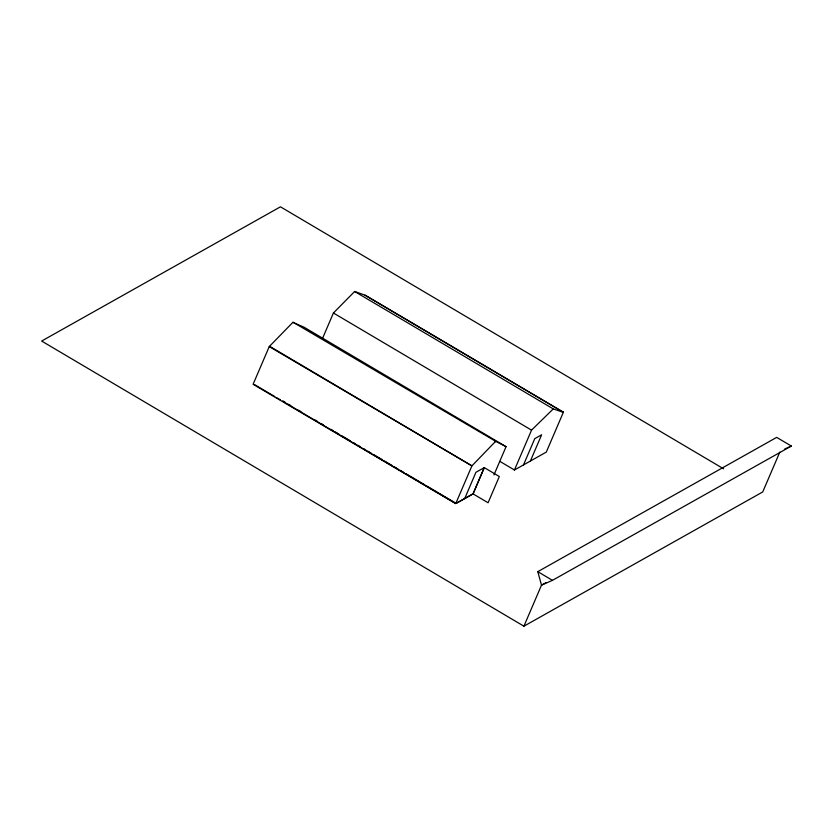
<?xml version="1.0" encoding="UTF-8"?>
<svg xmlns="http://www.w3.org/2000/svg" width="833" height="833" viewBox="0 0 833 833"><rect width="100%" height="100%" fill="white"/><g stroke="black" fill="none" stroke-linecap="round" stroke-linejoin="round"><path stroke-width="1.25" d="M464.72 498.571L475.924 472.311L484.265 467.615L499.321 476.518L488.076 502.757L473.019 493.854L455.755 503.559L253.097 384.284L269.257 346.59L293.018 322.215L495.645 441.303L506.068 446.665L493.948 474.935M473.071 493.886L484.265 467.615L473.071 493.886L456.161 503.382L427.069 486.191M322.371 338.802L333.419 313L354.66 291.488L365.083 295.205L563.379 412.241L365.083 295.205M499.904 461.399L514.45 469.999L531.537 430.14L553.268 408.909L563.202 412.335M523.499 464.918L534.755 438.647L541.627 434.784L530.371 461.055M563.379 412.241L546.292 452.1L514.45 469.999M723.565 468.792L280.461 206.813L41.65 341.051L523.915 626.187L541.502 585.162L546.031 582.621M779.813 452.1L762.726 491.949L523.915 626.187M494.979 441.886L495.645 441.303L471.915 465.866L455.755 503.559L282.616 401.194M537.785 571.667L776.679 437.377L791.35 446.051L552.456 580.341L541.502 585.162L537.785 571.667L552.456 580.341M784.728 448.977L791.35 446.051M292.862 322.371L303.889 327.119L506.068 446.665M269.257 346.59L471.915 465.866L269.725 346.33M354.66 291.488L553.268 408.909M333.419 313L531.537 430.14M282.97 400.985L285.198 402.308M288.551 404.286L290.79 405.609M298.61 410.232L300.838 411.554M315.363 420.144L317.602 421.467M320.944 423.445L323.183 424.768M331.003 429.391L333.242 430.713M335.47 432.025L338.823 434.014M342.176 435.992L349.995 440.615M353.348 442.594L355.576 443.916M357.815 445.239L360.043 446.561M363.396 448.539L365.635 449.862M367.863 451.184L371.216 453.162M373.455 454.485L382.389 459.764M384.627 461.086L392.447 465.709M394.675 467.032L398.028 469.01M400.267 470.333L403.609 472.321M405.848 473.633L424.84 484.868M254.679 384.679L274.796 396.57M277.025 397.893L280.377 399.871"/></g></svg>
